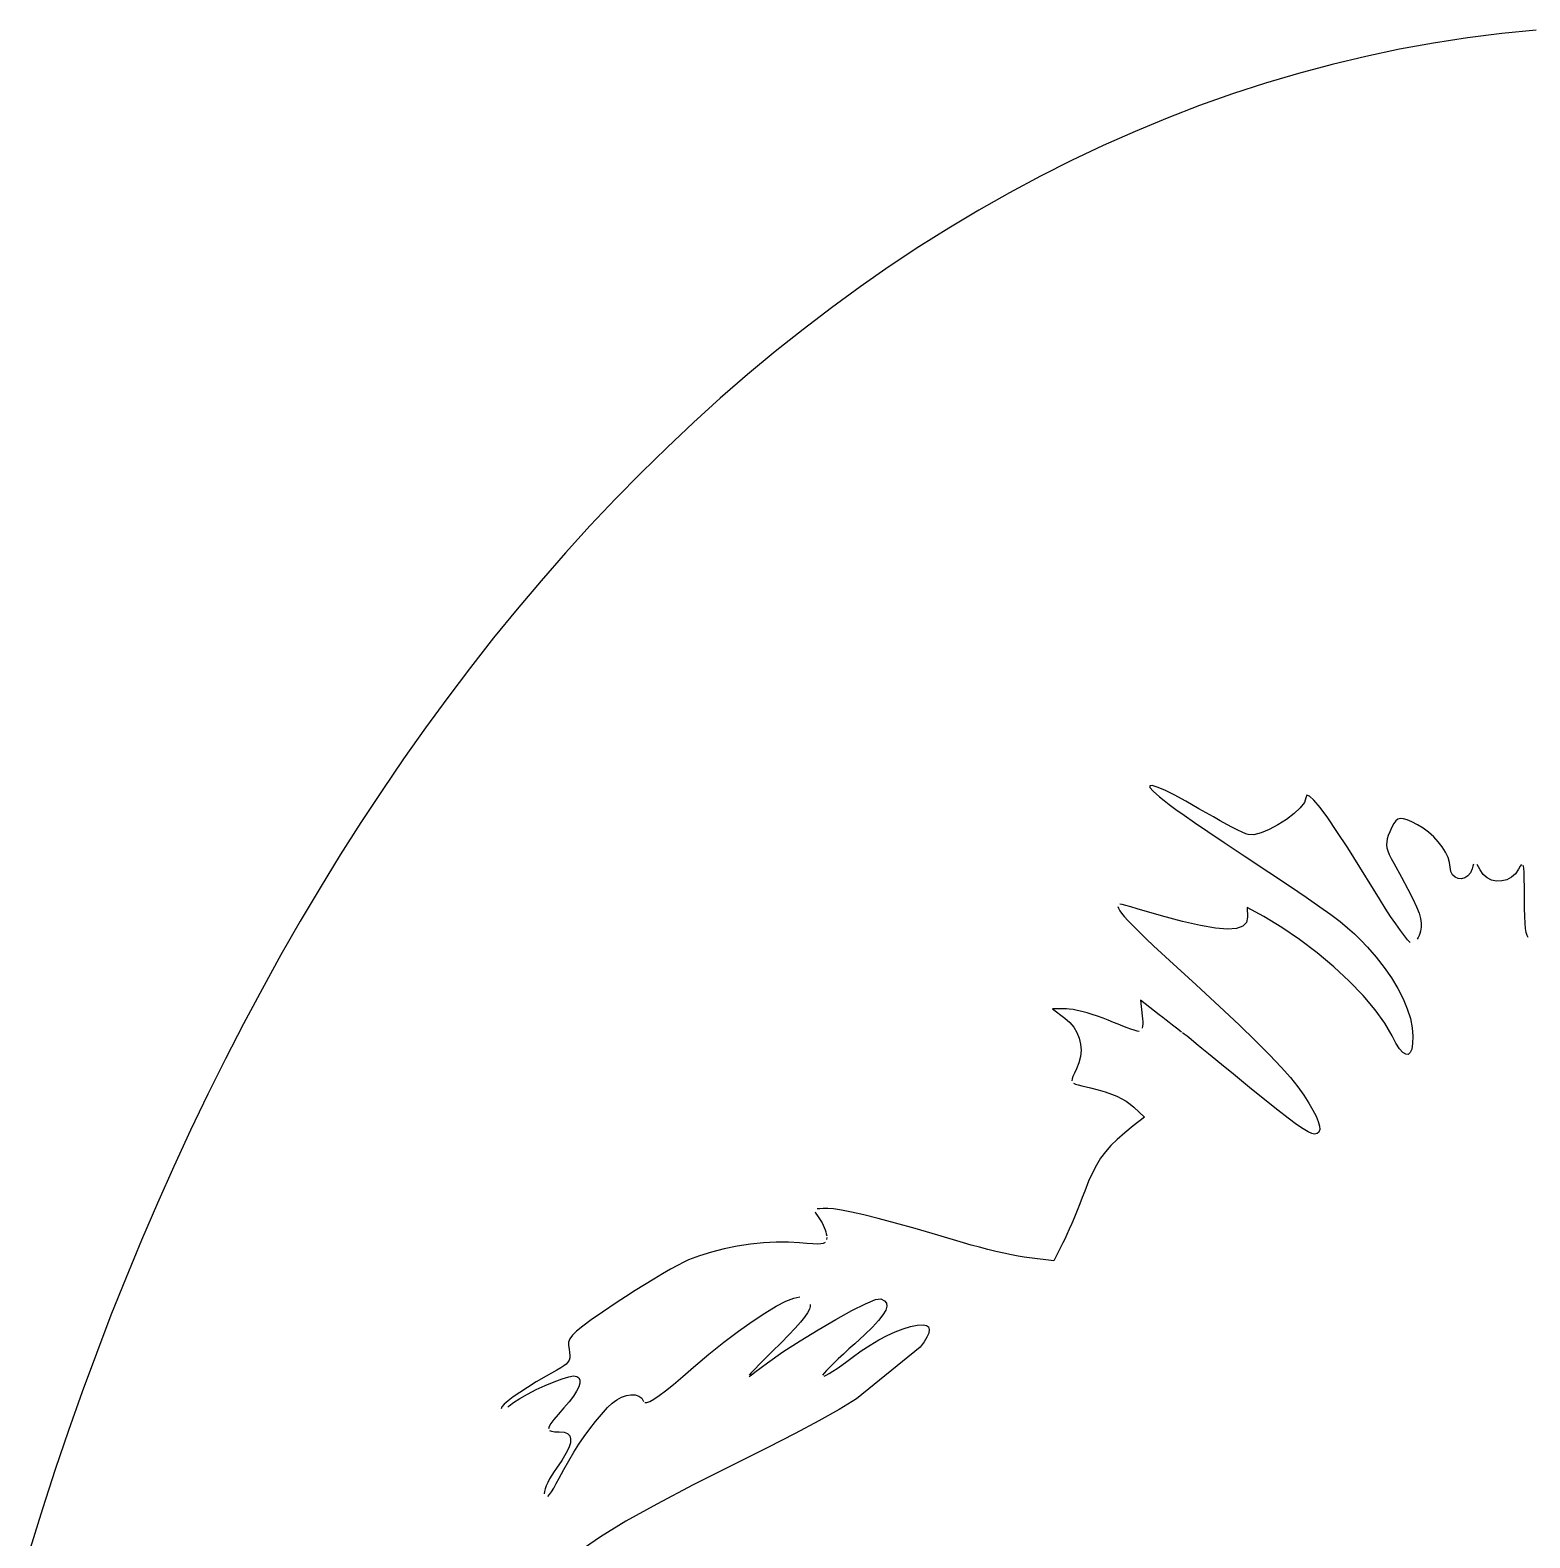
# Model space of a CAD drawing. Extents: x -128 to 128, y -84 to 84.
# Drawn here: x -79.27 to -58.93, y 63.89 to 84.34 of the extents above; entities that cross this region are included whole.
import ezdxf

# ---------------------------------------------------------------- set-up
doc = ezdxf.new("R2010")
doc.units = 0
doc.header["$MEASUREMENT"] = 0
doc.layers.get('0').update_dxf_attribs({"linetype": 'CONTINUOUS'})

msp = doc.modelspace()

# ---------------------------------------------------------------- linework, layer by layer
for p, q in [((-59.309, 84.295), (-59.774, 84.237)), ((-58.843, 84.341), (-59.309, 84.295)), ((-60.697, 84.081), (-61.156, 83.985)), ((-60.236, 84.165), (-60.697, 84.081)), ((-59.774, 84.237), (-60.236, 84.165)), ((-61.612, 83.876), (-62.066, 83.754)), ((-61.156, 83.985), (-61.612, 83.876)), ((-62.066, 83.754), (-62.516, 83.621)), ((-62.964, 83.475), (-63.408, 83.317)), ((-62.516, 83.621), (-62.964, 83.475)), ((-63.408, 83.317), (-63.848, 83.148)), ((-63.848, 83.148), (-64.284, 82.968)), ((-64.284, 82.968), (-64.716, 82.776)), ((-64.716, 82.776), (-65.144, 82.573)), ((-65.144, 82.573), (-65.568, 82.36)), ((-65.568, 82.36), (-65.987, 82.135)), ((-65.987, 82.135), (-66.402, 81.9)), ((-66.402, 81.9), (-66.811, 81.655)), ((-66.811, 81.655), (-67.216, 81.4)), ((-67.216, 81.4), (-67.616, 81.135)), ((-67.616, 81.135), (-68.011, 80.86)), ((-68.011, 80.86), (-68.401, 80.576)), ((-68.401, 80.576), (-68.786, 80.282)), ((-68.786, 80.282), (-69.165, 79.98)), ((-69.165, 79.98), (-69.539, 79.668)), ((-69.539, 79.668), (-69.908, 79.348)), ((-69.908, 79.348), (-70.271, 79.019)), ((-70.271, 79.019), (-70.629, 78.681)), ((-70.629, 78.681), (-70.982, 78.335)), ((-70.982, 78.335), (-71.329, 77.982)), ((-71.329, 77.982), (-71.671, 77.62)), ((-71.671, 77.62), (-72.007, 77.25)), ((-72.007, 77.25), (-72.338, 76.873)), ((-72.338, 76.873), (-72.663, 76.488)), ((-72.663, 76.488), (-72.982, 76.096)), ((-72.982, 76.096), (-73.296, 75.696)), ((-73.296, 75.696), (-73.604, 75.29)), ((-73.604, 75.29), (-73.907, 74.876)), ((-73.907, 74.876), (-74.204, 74.456)), ((-74.204, 74.456), (-74.495, 74.029)), ((-64.05, 74.094), (-64.084, 74.092)), ((-64.084, 74.092), (-64.081, 74.066)), ((-64.081, 74.066), (-64.038, 74.016)), ((-63.982, 74.074), (-64.05, 74.094)), ((-63.882, 74.031), (-63.982, 74.074)), ((-74.495, 74.029), (-74.781, 73.595)), ((-64.038, 74.016), (-63.953, 73.941)), ((-63.953, 73.941), (-63.891, 73.891)), ((-63.891, 73.891), (-63.819, 73.836)), ((-63.753, 73.968), (-63.882, 74.031)), ((-63.819, 73.836), (-63.73, 73.771)), ((-63.597, 73.884), (-63.753, 73.968)), ((-63.417, 73.78), (-63.597, 73.884)), ((-61.987, 73.866), (-62.043, 73.792)), ((-61.966, 73.929), (-61.987, 73.866)), ((-61.954, 73.963), (-61.966, 73.929)), ((-61.917, 73.951), (-61.954, 73.963)), ((-61.858, 73.895), (-61.917, 73.951)), ((-61.775, 73.796), (-61.858, 73.895)), ((-63.73, 73.771), (-63.618, 73.692)), ((-63.618, 73.692), (-63.476, 73.595)), ((-63.319, 73.723), (-63.417, 73.78)), ((-63.222, 73.668), (-63.319, 73.723)), ((-63.129, 73.616), (-63.222, 73.668)), ((-62.231, 73.635), (-62.346, 73.562)), ((-62.128, 73.714), (-62.231, 73.635)), ((-62.043, 73.792), (-62.128, 73.714)), ((-61.671, 73.655), (-61.775, 73.796)), ((-61.546, 73.472), (-61.671, 73.655)), ((-60.719, 73.638), (-60.749, 73.616)), ((-60.685, 73.647), (-60.719, 73.638)), ((-60.643, 73.643), (-60.685, 73.647)), ((-60.593, 73.627), (-60.643, 73.643)), ((-60.53, 73.6), (-60.593, 73.627)), ((-74.781, 73.595), (-75.061, 73.155)), ((-63.476, 73.595), (-63.298, 73.473)), ((-63.298, 73.473), (-63.075, 73.324)), ((-63.041, 73.568), (-63.129, 73.616)), ((-62.961, 73.526), (-63.041, 73.568)), ((-62.889, 73.49), (-62.961, 73.526)), ((-62.829, 73.461), (-62.889, 73.49)), ((-62.782, 73.44), (-62.829, 73.461)), ((-62.75, 73.429), (-62.782, 73.44)), ((-62.674, 73.428), (-62.75, 73.429)), ((-62.575, 73.453), (-62.674, 73.428)), ((-62.463, 73.5), (-62.575, 73.453)), ((-62.346, 73.562), (-62.463, 73.5)), ((-61.4, 73.249), (-61.546, 73.472)), ((-60.83, 73.468), (-60.85, 73.417)), ((-60.802, 73.532), (-60.83, 73.468)), ((-60.776, 73.581), (-60.802, 73.532)), ((-60.749, 73.616), (-60.776, 73.581)), ((-60.455, 73.562), (-60.53, 73.6)), ((-60.377, 73.516), (-60.455, 73.562)), ((-60.303, 73.461), (-60.377, 73.516)), ((-60.234, 73.399), (-60.303, 73.461)), ((-63.075, 73.324), (-62.802, 73.141)), ((-61.235, 72.987), (-61.4, 73.249)), ((-60.871, 73.331), (-60.873, 73.291)), ((-60.873, 73.291), (-60.868, 73.251)), ((-60.864, 73.372), (-60.871, 73.331)), ((-60.868, 73.251), (-60.855, 73.208)), ((-60.85, 73.417), (-60.864, 73.372)), ((-60.172, 73.332), (-60.234, 73.399)), ((-60.118, 73.262), (-60.172, 73.332)), ((-60.073, 73.19), (-60.118, 73.262)), ((-75.061, 73.155), (-75.335, 72.709)), ((-62.802, 73.141), (-62.471, 72.921)), ((-60.855, 73.208), (-60.836, 73.16)), ((-60.836, 73.16), (-60.809, 73.106)), ((-60.809, 73.106), (-60.775, 73.042)), ((-60.775, 73.042), (-60.669, 72.85)), ((-60.039, 73.118), (-60.073, 73.19)), ((-60.018, 73.049), (-60.039, 73.118)), ((-60.011, 72.985), (-60.018, 73.049)), ((-59.694, 73.03), (-59.703, 73.002)), ((-59.627, 72.991), (-59.644, 73.023)), ((-59.045, 73.024), (-59.062, 73.001)), ((-59.013, 72.978), (-59.021, 73.015)), ((-62.471, 72.921), (-62.191, 72.734)), ((-61.051, 72.687), (-61.235, 72.987)), ((-60.669, 72.85), (-60.583, 72.69)), ((-60.002, 72.927), (-60.011, 72.985)), ((-59.979, 72.882), (-60.002, 72.927)), ((-59.944, 72.851), (-59.979, 72.882)), ((-59.903, 72.834), (-59.944, 72.851)), ((-59.857, 72.831), (-59.903, 72.834)), ((-59.812, 72.842), (-59.857, 72.831)), ((-59.77, 72.868), (-59.812, 72.842)), ((-59.736, 72.909), (-59.77, 72.868)), ((-59.713, 72.965), (-59.736, 72.909)), ((-59.703, 73.002), (-59.713, 72.965)), ((-59.606, 72.949), (-59.627, 72.991)), ((-59.565, 72.888), (-59.606, 72.949)), ((-59.511, 72.842), (-59.565, 72.888)), ((-59.448, 72.813), (-59.511, 72.842)), ((-59.381, 72.799), (-59.448, 72.813)), ((-59.243, 72.817), (-59.311, 72.8)), ((-59.181, 72.85), (-59.243, 72.817)), ((-59.126, 72.898), (-59.181, 72.85)), ((-59.083, 72.962), (-59.126, 72.898)), ((-59.062, 73.001), (-59.083, 72.962)), ((-59.008, 72.917), (-59.013, 72.978)), ((-59.005, 72.829), (-59.008, 72.917)), ((-59.003, 72.714), (-59.005, 72.829)), ((-75.335, 72.709), (-75.603, 72.256)), ((-62.191, 72.734), (-61.962, 72.579)), ((-60.971, 72.557), (-61.051, 72.687)), ((-60.583, 72.69), (-60.516, 72.558)), ((-59.311, 72.8), (-59.381, 72.799)), ((-59.002, 72.567), (-59.003, 72.714)), ((-64.518, 72.455), (-64.508, 72.43)), ((-64.508, 72.43), (-64.49, 72.396)), ((-64.457, 72.48), (-64.491, 72.485)), ((-64.407, 72.468), (-64.457, 72.48)), ((-64.34, 72.448), (-64.407, 72.468)), ((-64.254, 72.422), (-64.34, 72.448)), ((-63.924, 72.325), (-64.254, 72.422)), ((-62.538, 72.316), (-62.763, 72.442)), ((-62.763, 72.442), (-62.759, 72.307)), ((-61.962, 72.579), (-61.777, 72.451)), ((-61.777, 72.451), (-61.627, 72.344)), ((-60.893, 72.433), (-60.971, 72.557)), ((-60.818, 72.319), (-60.893, 72.433)), ((-60.516, 72.558), (-60.466, 72.451)), ((-60.466, 72.451), (-60.431, 72.363)), ((-59.001, 72.433), (-59.002, 72.567)), ((-58.999, 72.32), (-59.001, 72.433)), ((-75.603, 72.256), (-75.866, 71.798)), ((-64.49, 72.396), (-64.469, 72.365)), ((-64.469, 72.365), (-64.43, 72.319)), ((-64.43, 72.319), (-64.375, 72.26)), ((-64.375, 72.26), (-64.305, 72.188)), ((-63.638, 72.249), (-63.924, 72.325)), ((-63.395, 72.194), (-63.638, 72.249)), ((-63.193, 72.16), (-63.395, 72.194)), ((-62.773, 72.236), (-62.823, 72.186)), ((-62.759, 72.307), (-62.773, 72.236)), ((-62.294, 72.17), (-62.538, 72.316)), ((-61.627, 72.344), (-61.504, 72.25)), ((-61.504, 72.25), (-61.401, 72.165)), ((-60.749, 72.217), (-60.818, 72.319)), ((-60.686, 72.129), (-60.749, 72.217)), ((-60.431, 72.363), (-60.411, 72.29)), ((-60.411, 72.29), (-60.402, 72.227)), ((-60.402, 72.227), (-60.403, 72.172)), ((-58.994, 72.229), (-58.999, 72.32)), ((-58.987, 72.156), (-58.994, 72.229)), ((-64.305, 72.188), (-64.224, 72.106)), ((-64.224, 72.106), (-64.132, 72.017)), ((-64.132, 72.017), (-64.032, 71.921)), ((-63.031, 72.148), (-63.193, 72.16)), ((-62.908, 72.156), (-63.031, 72.148)), ((-62.823, 72.186), (-62.908, 72.156)), ((-62.052, 72.005), (-62.294, 72.17)), ((-61.815, 71.825), (-62.052, 72.005)), ((-61.401, 72.165), (-61.31, 72.083)), ((-61.31, 72.083), (-61.223, 71.997)), ((-61.223, 71.997), (-61.132, 71.901)), ((-60.632, 72.056), (-60.686, 72.129)), ((-60.587, 72.002), (-60.632, 72.056)), ((-60.553, 71.967), (-60.587, 72.002)), ((-60.445, 72.035), (-60.458, 72.012)), ((-60.432, 72.06), (-60.445, 72.035)), ((-60.422, 72.088), (-60.432, 72.06)), ((-60.413, 72.118), (-60.422, 72.088)), ((-60.403, 72.172), (-60.413, 72.118)), ((-58.978, 72.101), (-58.987, 72.156)), ((-58.966, 72.061), (-58.978, 72.101)), ((-58.951, 72.034), (-58.966, 72.061)), ((-75.866, 71.798), (-76.122, 71.333)), ((-64.032, 71.921), (-63.926, 71.822)), ((-63.926, 71.822), (-63.815, 71.72)), ((-61.59, 71.636), (-61.815, 71.825)), ((-61.132, 71.901), (-61.013, 71.766)), ((-63.815, 71.72), (-63.453, 71.389)), ((-61.38, 71.441), (-61.59, 71.636)), ((-61.013, 71.766), (-60.905, 71.627)), ((-60.905, 71.627), (-60.807, 71.485)), ((-63.453, 71.389), (-63.14, 71.099)), ((-61.191, 71.246), (-61.38, 71.441)), ((-60.807, 71.485), (-60.722, 71.343)), ((-76.122, 71.333), (-76.373, 70.863)), ((-63.956, 70.986), (-64.211, 71.185)), ((-64.211, 71.185), (-64.185, 70.969)), ((-61.028, 71.054), (-61.191, 71.246)), ((-60.722, 71.343), (-60.65, 71.202)), ((-60.65, 71.202), (-60.593, 71.065)), ((-65.215, 71.066), (-65.404, 71.065)), ((-65.404, 71.065), (-65.235, 70.939)), ((-65.175, 71.063), (-65.215, 71.066)), ((-65.125, 71.056), (-65.175, 71.063)), ((-65.068, 71.045), (-65.125, 71.056)), ((-65.004, 71.029), (-65.068, 71.045)), ((-64.935, 71.01), (-65.004, 71.029)), ((-64.864, 70.989), (-64.935, 71.01)), ((-64.791, 70.964), (-64.864, 70.989)), ((-64.718, 70.938), (-64.791, 70.964)), ((-64.185, 70.969), (-64.182, 70.931)), ((-63.909, 70.949), (-63.956, 70.986)), ((-63.14, 71.099), (-62.873, 70.847)), ((-60.895, 70.871), (-61.028, 71.054)), ((-60.593, 71.065), (-60.55, 70.933)), ((-76.373, 70.863), (-76.619, 70.387)), ((-65.235, 70.939), (-65.169, 70.881)), ((-65.169, 70.881), (-65.114, 70.815)), ((-65.114, 70.815), (-65.071, 70.744)), ((-64.647, 70.91), (-64.718, 70.938)), ((-64.578, 70.882), (-64.647, 70.91)), ((-64.512, 70.856), (-64.578, 70.882)), ((-64.449, 70.832), (-64.512, 70.856)), ((-64.391, 70.81), (-64.449, 70.832)), ((-64.339, 70.791), (-64.391, 70.81)), ((-64.294, 70.776), (-64.339, 70.791)), ((-64.257, 70.764), (-64.294, 70.776)), ((-64.23, 70.757), (-64.257, 70.764)), ((-64.182, 70.831), (-64.186, 70.805)), ((-64.182, 70.931), (-64.18, 70.894)), ((-64.18, 70.861), (-64.182, 70.831)), ((-64.18, 70.894), (-64.18, 70.861)), ((-63.863, 70.913), (-63.909, 70.949)), ((-63.819, 70.879), (-63.863, 70.913)), ((-63.777, 70.846), (-63.819, 70.879)), ((-63.739, 70.817), (-63.777, 70.846)), ((-63.705, 70.791), (-63.739, 70.817)), ((-63.676, 70.769), (-63.705, 70.791)), ((-63.653, 70.751), (-63.676, 70.769)), ((-62.873, 70.847), (-62.647, 70.629)), ((-60.798, 70.701), (-60.895, 70.871)), ((-60.55, 70.933), (-60.524, 70.808)), ((-60.524, 70.808), (-60.515, 70.693)), ((-65.071, 70.744), (-65.04, 70.667)), ((-65.04, 70.667), (-65.022, 70.586)), ((-65.022, 70.586), (-65.016, 70.503)), ((-63.617, 70.723), (-63.638, 70.74)), ((-63.578, 70.693), (-63.617, 70.723)), ((-63.524, 70.649), (-63.578, 70.693)), ((-63.456, 70.593), (-63.524, 70.649)), ((-63.376, 70.528), (-63.456, 70.593)), ((-62.647, 70.629), (-62.459, 70.44)), ((-60.746, 70.601), (-60.798, 70.701)), ((-60.697, 70.525), (-60.746, 70.601)), ((-60.52, 70.594), (-60.532, 70.52)), ((-60.515, 70.693), (-60.52, 70.594)), ((-76.619, 70.387), (-76.858, 69.906)), ((-65.024, 70.418), (-65.045, 70.333)), ((-65.016, 70.503), (-65.024, 70.418)), ((-63.286, 70.455), (-63.376, 70.528)), ((-63.188, 70.375), (-63.286, 70.455)), ((-63.084, 70.289), (-63.188, 70.375)), ((-62.459, 70.44), (-62.303, 70.276)), ((-60.653, 70.475), (-60.697, 70.525)), ((-60.614, 70.449), (-60.653, 70.475)), ((-60.58, 70.448), (-60.614, 70.449)), ((-60.553, 70.472), (-60.58, 70.448)), ((-60.532, 70.52), (-60.553, 70.472)), ((-65.126, 70.15), (-65.138, 70.116)), ((-65.106, 70.194), (-65.126, 70.15)), ((-65.079, 70.25), (-65.106, 70.194)), ((-65.045, 70.333), (-65.079, 70.25)), ((-62.975, 70.2), (-63.084, 70.289)), ((-62.73, 69.999), (-62.975, 70.2)), ((-62.303, 70.276), (-62.177, 70.133)), ((-65.138, 70.116), (-65.141, 70.091)), ((-65.118, 70.056), (-65.092, 70.045)), ((-65.092, 70.045), (-65.054, 70.034)), ((-65.054, 70.034), (-65.005, 70.023)), ((-65.005, 70.023), (-64.887, 69.995)), ((-64.887, 69.995), (-64.782, 69.968)), ((-64.782, 69.968), (-64.687, 69.939)), ((-62.523, 69.831), (-62.73, 69.999)), ((-62.177, 70.133), (-62.076, 70.007)), ((-62.076, 70.007), (-61.995, 69.893)), ((-76.858, 69.906), (-77.091, 69.419)), ((-64.687, 69.939), (-64.604, 69.91)), ((-64.604, 69.91), (-64.529, 69.879)), ((-64.529, 69.879), (-64.462, 69.846)), ((-64.462, 69.846), (-64.403, 69.811)), ((-64.403, 69.811), (-64.35, 69.773)), ((-64.35, 69.773), (-64.301, 69.732)), ((-62.349, 69.693), (-62.523, 69.831)), ((-61.995, 69.893), (-61.927, 69.787)), ((-61.927, 69.787), (-61.872, 69.692)), ((-64.156, 69.596), (-64.307, 69.478)), ((-64.301, 69.732), (-64.156, 69.596)), ((-62.207, 69.583), (-62.349, 69.693)), ((-62.093, 69.498), (-62.207, 69.583)), ((-61.872, 69.692), (-61.829, 69.608)), ((-61.829, 69.608), (-61.8, 69.536)), ((-61.8, 69.536), (-61.783, 69.476)), ((-77.091, 69.419), (-77.319, 68.927)), ((-64.424, 69.383), (-64.525, 69.295)), ((-64.307, 69.478), (-64.424, 69.383)), ((-62.004, 69.437), (-62.093, 69.498)), ((-61.935, 69.396), (-62.004, 69.437)), ((-61.885, 69.373), (-61.935, 69.396)), ((-61.85, 69.366), (-61.885, 69.373)), ((-61.813, 69.373), (-61.85, 69.366)), ((-61.79, 69.394), (-61.813, 69.373)), ((-61.78, 69.428), (-61.79, 69.394)), ((-61.783, 69.476), (-61.78, 69.428)), ((-64.685, 69.127), (-64.75, 69.039)), ((-64.611, 69.211), (-64.685, 69.127)), ((-64.525, 69.295), (-64.611, 69.211)), ((-77.319, 68.927), (-77.541, 68.43)), ((-64.808, 68.946), (-64.862, 68.842)), ((-64.75, 69.039), (-64.808, 68.946)), ((-64.914, 68.726), (-64.966, 68.593)), ((-64.862, 68.842), (-64.914, 68.726)), ((-64.966, 68.593), (-64.999, 68.507)), ((-77.541, 68.43), (-77.756, 67.928)), ((-68.621, 68.313), (-68.61, 68.289)), ((-68.558, 68.355), (-68.592, 68.351)), ((-68.512, 68.356), (-68.558, 68.355)), ((-68.451, 68.356), (-68.512, 68.356)), ((-68.371, 68.351), (-68.451, 68.356)), ((-68.264, 68.336), (-68.371, 68.351)), ((-68.129, 68.309), (-68.264, 68.336)), ((-67.963, 68.272), (-68.129, 68.309)), ((-65.07, 68.329), (-65.106, 68.241)), ((-65.034, 68.419), (-65.07, 68.329)), ((-64.999, 68.507), (-65.034, 68.419)), ((-68.61, 68.289), (-68.59, 68.257)), ((-68.59, 68.257), (-68.562, 68.216)), ((-68.562, 68.216), (-68.544, 68.19)), ((-68.544, 68.19), (-68.528, 68.161)), ((-68.528, 68.161), (-68.512, 68.131)), ((-68.512, 68.131), (-68.499, 68.1)), ((-67.766, 68.222), (-67.963, 68.272)), ((-67.534, 68.159), (-67.766, 68.222)), ((-67.265, 68.084), (-67.534, 68.159)), ((-65.142, 68.156), (-65.176, 68.077)), ((-65.106, 68.241), (-65.142, 68.156)), ((-77.756, 67.928), (-77.966, 67.421)), ((-69.149, 67.902), (-69.322, 67.892)), ((-68.985, 67.902), (-69.149, 67.902)), ((-68.833, 67.893), (-68.985, 67.902)), ((-68.499, 68.1), (-68.487, 68.07)), ((-68.487, 68.07), (-68.477, 68.04)), ((-68.477, 68.04), (-68.47, 68.013)), ((-68.47, 68.013), (-68.465, 67.987)), ((-68.464, 67.965), (-68.466, 67.936)), ((-66.958, 67.995), (-67.265, 68.084)), ((-66.61, 67.892), (-66.958, 67.995)), ((-65.236, 67.942), (-65.261, 67.891)), ((-65.208, 68.005), (-65.236, 67.942)), ((-65.176, 68.077), (-65.208, 68.005)), ((-70.19, 67.716), (-70.339, 67.659)), ((-70.028, 67.766), (-70.19, 67.716)), ((-69.856, 67.809), (-70.028, 67.766)), ((-69.679, 67.845), (-69.856, 67.809)), ((-69.5, 67.873), (-69.679, 67.845)), ((-69.322, 67.892), (-69.5, 67.873)), ((-68.735, 67.883), (-68.833, 67.893)), ((-68.655, 67.877), (-68.735, 67.883)), ((-68.593, 67.874), (-68.655, 67.877)), ((-68.545, 67.877), (-68.593, 67.874)), ((-68.511, 67.883), (-68.545, 67.877)), ((-68.487, 67.895), (-68.511, 67.883)), ((-66.504, 67.862), (-66.61, 67.892)), ((-66.394, 67.832), (-66.504, 67.862)), ((-66.282, 67.803), (-66.394, 67.832)), ((-66.171, 67.775), (-66.282, 67.803)), ((-66.063, 67.75), (-66.171, 67.775)), ((-65.961, 67.728), (-66.063, 67.75)), ((-65.867, 67.71), (-65.961, 67.728)), ((-65.785, 67.695), (-65.867, 67.71)), ((-65.716, 67.686), (-65.785, 67.695)), ((-65.261, 67.891), (-65.383, 67.647)), ((-70.583, 67.533), (-70.692, 67.47)), ((-70.486, 67.586), (-70.583, 67.533)), ((-70.404, 67.629), (-70.486, 67.586)), ((-70.339, 67.659), (-70.404, 67.629)), ((-65.383, 67.647), (-65.716, 67.686)), ((-77.966, 67.421), (-78.17, 66.909)), ((-70.935, 67.324), (-71.063, 67.244)), ((-70.811, 67.4), (-70.935, 67.324)), ((-70.692, 67.47), (-70.811, 67.4)), ((-71.191, 67.161), (-71.318, 67.077)), ((-71.063, 67.244), (-71.191, 67.161)), ((-69.151, 67.032), (-69.018, 67.1)), ((-69.018, 67.1), (-68.909, 67.143)), ((-68.909, 67.143), (-68.828, 67.158)), ((-67.938, 67.064), (-67.802, 67.121)), ((-67.802, 67.121), (-67.731, 67.132)), ((-67.731, 67.132), (-67.683, 67.107)), ((-67.683, 67.107), (-67.656, 67.073)), ((-78.17, 66.909), (-78.368, 66.392)), ((-71.507, 66.949), (-71.658, 66.845)), ((-71.318, 67.077), (-71.507, 66.949)), ((-69.477, 66.826), (-69.305, 66.939)), ((-69.305, 66.939), (-69.151, 67.032)), ((-68.765, 66.885), (-68.82, 66.816)), ((-68.725, 66.943), (-68.765, 66.885)), ((-68.699, 66.99), (-68.725, 66.943)), ((-68.688, 67.028), (-68.699, 66.99)), ((-68.69, 67.056), (-68.688, 67.028)), ((-68.341, 66.852), (-68.122, 66.972)), ((-68.122, 66.972), (-67.938, 67.064)), ((-67.702, 66.914), (-67.762, 66.838)), ((-67.665, 66.978), (-67.702, 66.914)), ((-67.65, 67.031), (-67.665, 66.978)), ((-67.656, 67.073), (-67.65, 67.031)), ((-71.857, 66.693), (-71.914, 66.637)), ((-71.773, 66.761), (-71.857, 66.693)), ((-71.658, 66.845), (-71.773, 66.761)), ((-69.859, 66.544), (-69.663, 66.693)), ((-69.663, 66.693), (-69.477, 66.826)), ((-68.891, 66.735), (-68.979, 66.643)), ((-68.82, 66.816), (-68.891, 66.735)), ((-68.824, 66.563), (-68.58, 66.713)), ((-68.58, 66.713), (-68.341, 66.852)), ((-67.845, 66.748), (-67.953, 66.643)), ((-67.762, 66.838), (-67.845, 66.748)), ((-67.645, 66.634), (-67.535, 66.685)), ((-67.535, 66.685), (-67.429, 66.725)), ((-67.429, 66.725), (-67.33, 66.755)), ((-67.33, 66.755), (-67.238, 66.773)), ((-67.238, 66.773), (-67.155, 66.779)), ((-67.155, 66.779), (-67.11, 66.772)), ((-67.11, 66.772), (-67.084, 66.75)), ((-67.084, 66.75), (-67.075, 66.715)), ((-67.075, 66.715), (-67.082, 66.668)), ((-71.965, 66.544), (-71.967, 66.499)), ((-71.967, 66.499), (-71.959, 66.448)), ((-71.948, 66.589), (-71.965, 66.544)), ((-71.914, 66.637), (-71.948, 66.589)), ((-70.063, 66.38), (-69.859, 66.544)), ((-69.083, 66.537), (-69.204, 66.417)), ((-68.979, 66.643), (-69.083, 66.537)), ((-69.059, 66.411), (-68.824, 66.563)), ((-68.085, 66.523), (-68.164, 66.452)), ((-67.953, 66.643), (-68.085, 66.523)), ((-67.197, 66.477), (-68.059, 65.777)), ((-67.997, 66.425), (-67.877, 66.504)), ((-67.877, 66.504), (-67.76, 66.574)), ((-67.76, 66.574), (-67.645, 66.634)), ((-67.144, 66.548), (-67.197, 66.477)), ((-67.105, 66.612), (-67.144, 66.548)), ((-67.082, 66.668), (-67.105, 66.612)), ((-78.368, 66.392), (-78.559, 65.872)), ((-71.975, 66.273), (-71.999, 66.247)), ((-71.959, 66.3), (-71.975, 66.273)), ((-71.959, 66.448), (-71.951, 66.403)), ((-71.95, 66.33), (-71.959, 66.3)), ((-71.951, 66.403), (-71.948, 66.364)), ((-71.948, 66.364), (-71.95, 66.33)), ((-70.271, 66.204), (-70.063, 66.38)), ((-69.441, 66.136), (-69.269, 66.266)), ((-69.299, 66.324), (-69.378, 66.245)), ((-69.204, 66.417), (-69.299, 66.324)), ((-69.269, 66.266), (-69.059, 66.411)), ((-68.308, 66.318), (-68.369, 66.258)), ((-68.239, 66.383), (-68.308, 66.318)), ((-68.26, 66.233), (-68.191, 66.283)), ((-68.164, 66.452), (-68.239, 66.383)), ((-68.191, 66.283), (-68.118, 66.337)), ((-68.118, 66.337), (-67.997, 66.425)), ((-72.27, 66.082), (-72.404, 66.004)), ((-72.123, 66.164), (-72.27, 66.082)), ((-72.072, 66.194), (-72.123, 66.164)), ((-72.031, 66.221), (-72.072, 66.194)), ((-72.053, 66.049), (-71.963, 66.076)), ((-71.999, 66.247), (-72.031, 66.221)), ((-71.963, 66.076), (-71.9, 66.086)), ((-71.9, 66.086), (-71.855, 66.079)), ((-71.855, 66.079), (-71.826, 66.061)), ((-71.826, 66.061), (-71.812, 66.03)), ((-70.543, 65.972), (-70.417, 66.078)), ((-70.417, 66.078), (-70.271, 66.204)), ((-69.518, 66.08), (-69.49, 66.098)), ((-69.487, 66.13), (-69.516, 66.096)), ((-69.49, 66.098), (-69.441, 66.136)), ((-69.441, 66.18), (-69.487, 66.13)), ((-69.378, 66.245), (-69.441, 66.18)), ((-68.499, 66.122), (-68.52, 66.095)), ((-68.501, 66.081), (-68.471, 66.096)), ((-68.466, 66.159), (-68.499, 66.122)), ((-68.471, 66.096), (-68.43, 66.119)), ((-68.423, 66.205), (-68.466, 66.159)), ((-68.43, 66.119), (-68.381, 66.15)), ((-68.369, 66.258), (-68.423, 66.205)), ((-68.381, 66.15), (-68.324, 66.188)), ((-68.324, 66.188), (-68.26, 66.233)), ((-78.559, 65.872), (-78.745, 65.346)), ((-72.628, 65.863), (-72.715, 65.802)), ((-72.524, 65.93), (-72.628, 65.863)), ((-72.404, 66.004), (-72.524, 65.93)), ((-72.522, 65.841), (-72.403, 65.9)), ((-72.403, 65.9), (-72.281, 65.957)), ((-72.281, 65.957), (-72.161, 66.008)), ((-72.161, 66.008), (-72.053, 66.049)), ((-71.857, 65.879), (-71.9, 65.811)), ((-71.828, 65.939), (-71.857, 65.879)), ((-71.813, 65.99), (-71.828, 65.939)), ((-71.812, 66.03), (-71.813, 65.99)), ((-70.737, 65.819), (-70.649, 65.886)), ((-70.649, 65.886), (-70.543, 65.972)), ((-72.869, 65.668), (-72.879, 65.641)), ((-72.837, 65.704), (-72.869, 65.668)), ((-72.786, 65.749), (-72.837, 65.704)), ((-72.79, 65.663), (-72.77, 65.681)), ((-72.715, 65.802), (-72.786, 65.749)), ((-72.77, 65.681), (-72.713, 65.727)), ((-72.713, 65.727), (-72.627, 65.782)), ((-72.627, 65.782), (-72.522, 65.841)), ((-72.028, 65.652), (-72.106, 65.565)), ((-71.957, 65.735), (-72.028, 65.652)), ((-71.9, 65.811), (-71.957, 65.735)), ((-71.519, 65.565), (-71.436, 65.66)), ((-71.436, 65.66), (-71.376, 65.717)), ((-71.376, 65.717), (-71.312, 65.763)), ((-71.312, 65.763), (-71.246, 65.797)), ((-71.246, 65.797), (-71.181, 65.82)), ((-71.181, 65.82), (-71.119, 65.83)), ((-71.119, 65.83), (-71.062, 65.828)), ((-71.062, 65.828), (-71.012, 65.812)), ((-71.012, 65.812), (-70.973, 65.783)), ((-70.973, 65.783), (-70.947, 65.74)), ((-70.932, 65.724), (-70.905, 65.724)), ((-70.905, 65.724), (-70.864, 65.739)), ((-70.864, 65.739), (-70.809, 65.77)), ((-70.809, 65.77), (-70.737, 65.819)), ((-68.059, 65.777), (-68.298, 65.633)), ((-72.166, 65.494), (-72.207, 65.439)), ((-72.106, 65.565), (-72.166, 65.494)), ((-71.677, 65.368), (-71.6, 65.468)), ((-71.6, 65.468), (-71.519, 65.565)), ((-68.573, 65.477), (-68.892, 65.306)), ((-68.298, 65.633), (-68.573, 65.477)), ((-78.745, 65.346), (-78.925, 64.817)), ((-72.23, 65.398), (-72.236, 65.368)), ((-72.207, 65.439), (-72.23, 65.398)), ((-72.225, 65.348), (-72.196, 65.336)), ((-72.196, 65.336), (-72.152, 65.33)), ((-72.152, 65.33), (-72.091, 65.329)), ((-72.091, 65.329), (-72.027, 65.323)), ((-72.027, 65.323), (-71.98, 65.304)), ((-71.98, 65.304), (-71.95, 65.274)), ((-71.95, 65.274), (-71.937, 65.232)), ((-71.825, 65.159), (-71.752, 65.265)), ((-71.752, 65.265), (-71.677, 65.368)), ((-68.892, 65.306), (-69.262, 65.116)), ((-71.962, 65.111), (-72, 65.032)), ((-71.963, 64.936), (-71.895, 65.05)), ((-71.941, 65.177), (-71.962, 65.111)), ((-71.937, 65.232), (-71.941, 65.177)), ((-71.895, 65.05), (-71.825, 65.159)), ((-69.262, 65.116), (-69.689, 64.901)), ((-72.127, 64.837), (-72.162, 64.788)), ((-72.055, 64.941), (-72.127, 64.837)), ((-72, 65.032), (-72.055, 64.941)), ((-72.03, 64.819), (-71.963, 64.936)), ((-69.689, 64.901), (-70.274, 64.607)), ((-78.925, 64.817), (-79.098, 64.283)), ((-72.246, 64.641), (-72.267, 64.596)), ((-72.222, 64.689), (-72.246, 64.641)), ((-72.193, 64.739), (-72.222, 64.689)), ((-72.162, 64.788), (-72.193, 64.739)), ((-72.167, 64.564), (-72.133, 64.625)), ((-72.133, 64.625), (-72.094, 64.698)), ((-72.094, 64.698), (-72.03, 64.819)), ((-72.293, 64.518), (-72.298, 64.486)), ((-72.283, 64.554), (-72.293, 64.518)), ((-72.267, 64.596), (-72.283, 64.554)), ((-72.246, 64.452), (-72.224, 64.477)), ((-72.224, 64.477), (-72.197, 64.515)), ((-72.197, 64.515), (-72.167, 64.564)), ((-70.274, 64.607), (-70.77, 64.346)), ((-79.098, 64.283), (-79.266, 63.746)), ((-70.77, 64.346), (-71.187, 64.114)), ((-71.187, 64.114), (-71.534, 63.902)), ((-71.534, 63.902), (-71.822, 63.705))]:
    msp.add_line(p, q)

doc.saveas('drawing.dxf')
